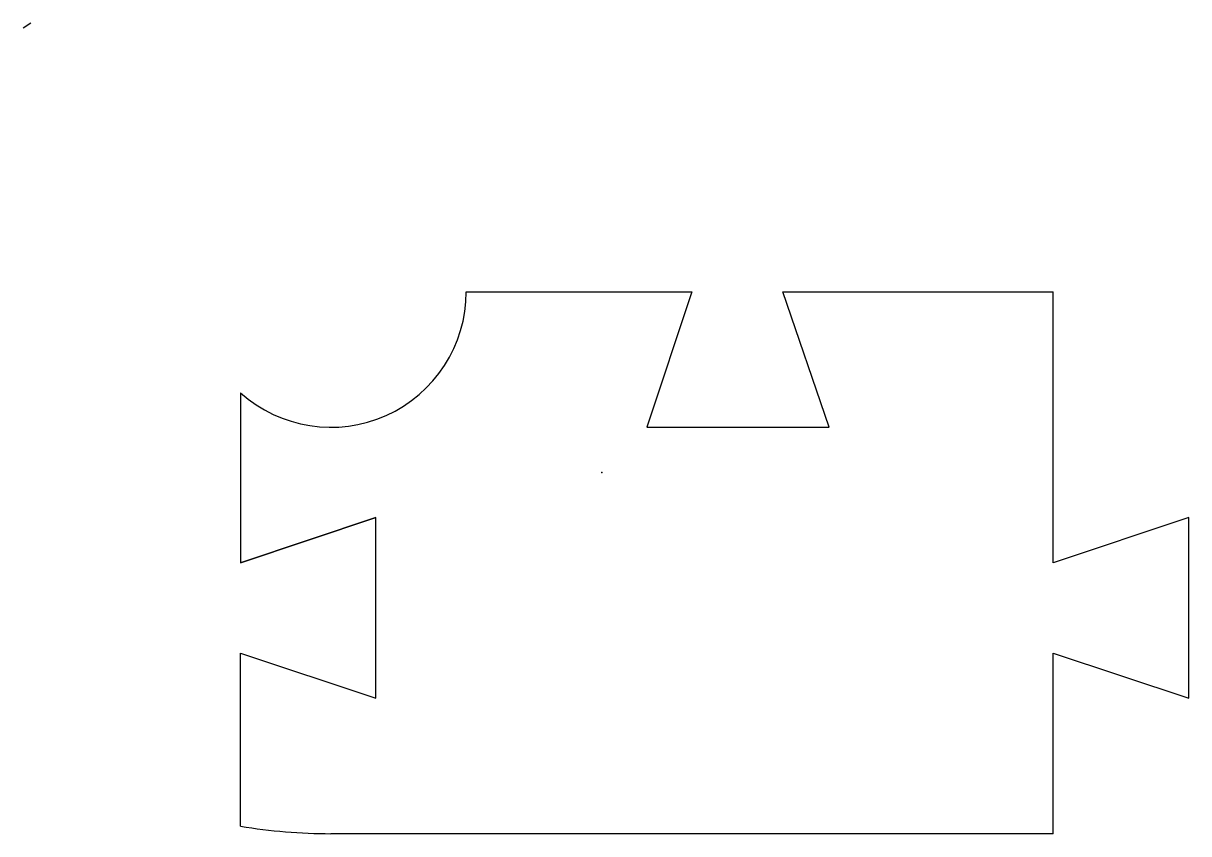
# Model space of a CAD drawing. Header units: centimetres. Extents: x -32 to 32.5, y -20 to 24.9.
import ezdxf

# ---------------------------------------------------------------- set-up
doc = ezdxf.new("R2010")
doc.units = ezdxf.units.CM
doc.header["$MEASUREMENT"] = 0
doc.layers.add('c331 v2_circuit v11', color=7, linetype='Continuous')

msp = doc.modelspace()

# ---------------------------------------------------------------- linework, layer by layer
at = {"layer": 'c331 v2_circuit v11'}
for p, q in [((-31.617, 24.861), (-32.025, 24.589)), ((-7.5, 10), (4.984, 10)), ((4.984, 10), (2.5, 2.5)), ((12.598, 2.5), (10.027, 10)), ((10.027, 10), (25, 10)), ((25, -5), (25, 10)), ((-20, 4.41), (-20, -5)), ((2.5, 2.5), (12.598, 2.5)), ((-20, -5), (-12.5, -2.5)), ((-12.5, -2.5), (-20, -5)), ((-12.5, -2.5), (-20, -5)), ((-12.5, -12.5), (-12.5, -2.5)), ((32.5, -2.5), (25, -5)), ((32.5, -5), (32.5, -2.5)), ((32.5, -12.5), (32.5, -5)), ((-20, -19.58), (-20, -10)), ((-20, -10), (-12.5, -12.5)), ((25, -10), (32.5, -12.5)), ((25, -20), (25, -10)), ((25, -20), (-15, -20)), ((25, -20), (-12.5, -20))]:
    msp.add_line(p, q, dxfattribs=at)
for radius, start, end in [(7.5, 228.18966, 360), (30, 260.40592, 270)]:
    msp.add_arc((-15, 10), radius, start, end, dxfattribs=at)
msp.add_point((0, 0), dxfattribs=at)
msp.add_point((0, 0), dxfattribs=at)
msp.add_point((0, 0), dxfattribs=at)
msp.add_point((0, 0), dxfattribs=at)
msp.add_point((0, 0), dxfattribs=at)
msp.add_point((0, 0), dxfattribs=at)
msp.add_point((0, 0), dxfattribs=at)

doc.saveas('drawing.dxf')
